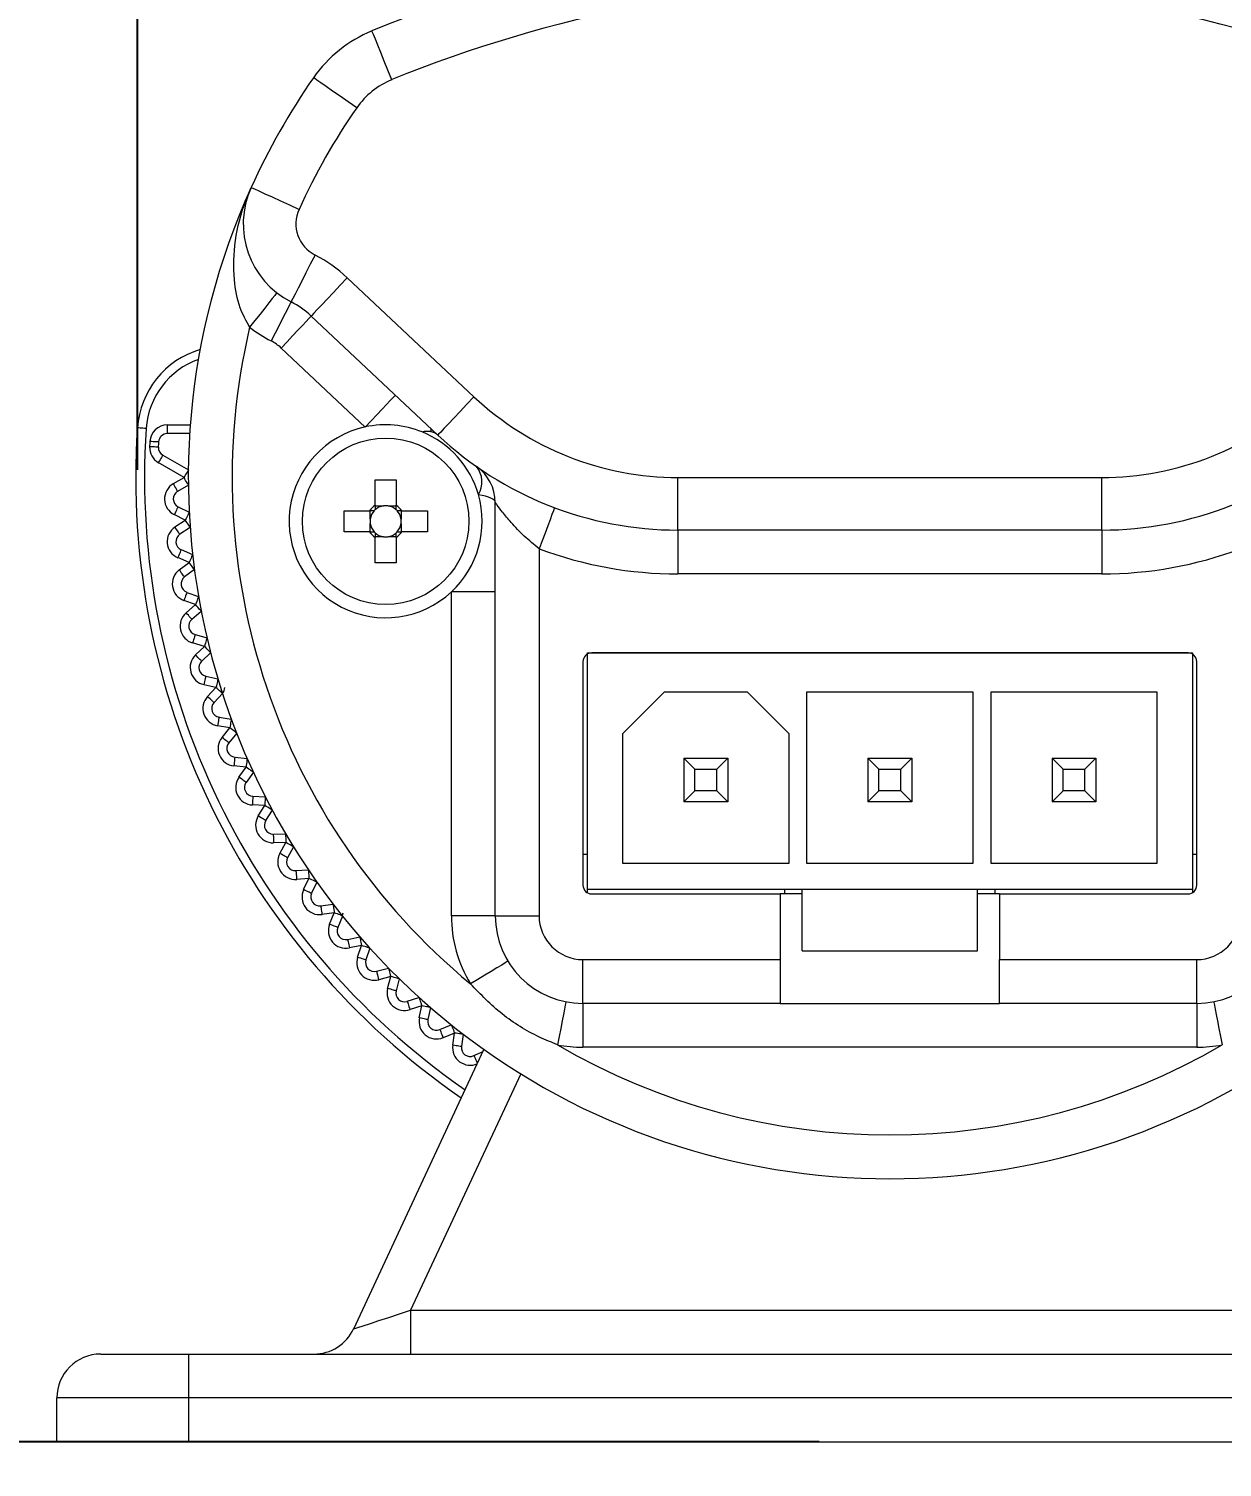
# Model space of a CAD drawing. Header units: inches. Extents: x 0 to 23.3, y 0.3 to 9.
# Drawn here: x 3.417 to 4.473, y 4.551 to 5.825 of the extents above; entities that cross this region are included whole.
import ezdxf

# ---------------------------------------------------------------- set-up
doc = ezdxf.new("R2010")
doc.units = ezdxf.units.IN
doc.header["$MEASUREMENT"] = 0
doc.layers.add('DIMENSIONS', color=6, linetype='Continuous', lineweight=15)
doc.styles.get("Standard").update_dxf_attribs({"font": 'Arial.ttf'})
doc.dimstyles.new('Big 1IN', dxfattribs={"dimtxt": 1, "dimasz": 0.5, "dimexe": 0.18, "dimexo": 0.0625, "dimgap": 0.09, "dimtad": 0, "dimtih": 1, "dimtoh": 1, "dimzin": 0, "dimdsep": 46, "dimlunit": 3, "dimtxsty": 'Standard', "dimcen": 0.5, "dimadec": 0, "dimazin": 0, "dimtfac": 1, "dimtofl": 0, "dimtmove": 0, "dimatfit": 3, "dimfxl": 1, "dimtolj": 1, "dimtzin": 0, "dimarcsym": 0})

# ---------------------------------------------------------------- blocks, each defined once
blk = doc.blocks.new('*D17')
at = {"layer": 'Defpoints', "color": 0, "transparency": 16777216}
for p in [(4.8466, 7.2672), (3.5131, 5.3718), (4.8466, 5.3718)]:
    blk.add_point(p, dxfattribs=at)
at = {"layer": 'DIMENSIONS', "color": 0, "lineweight": -2, "transparency": 16777216}
for p, q in [((3.5131, 5.4343), (3.5131, 7.4472)), ((4.8466, 5.4343), (4.8466, 7.4472)), ((4.0131, 7.2672), (4.3466, 7.2672))]:
    blk.add_line(p, q, dxfattribs=at)
at = {"layer": 'DIMENSIONS', "color": 0, "transparency": 16777216}
for points in [[(4.0131, 7.3506), (4.0131, 7.1839), (3.5131, 7.2672)], [(4.3466, 7.3506), (4.3466, 7.1839), (4.8466, 7.2672)]]:
    blk.add_solid(points, dxfattribs=at)
at = {"layer": 'DIMENSIONS', "color": 0, "transparency": 16777216, "insert": (4.3863, 8.0836), "char_height": 1, "attachment_point": 5}
blk.add_mtext('\\A1;1.33"', dxfattribs=at)
blk = doc.blocks.new('*D18')
at = {"layer": 'Defpoints', "color": 0, "transparency": 16777216}
for p in [(1.6746, 5.9013), (4.1789, 5.9013), (4.1789, 4.5739)]:
    blk.add_point(p, dxfattribs=at)
at = {"layer": 'DIMENSIONS', "color": 0, "lineweight": -2, "transparency": 16777216}
for p, q in [((1.6746, 6.4013), (1.6746, 6.9013)), ((4.1164, 5.9013), (1.4946, 5.9013)), ((4.1164, 4.5739), (1.4946, 4.5739)), ((1.6746, 4.0739), (1.6746, 3.5739))]:
    blk.add_line(p, q, dxfattribs=at)
at = {"layer": 'DIMENSIONS', "color": 0, "transparency": 16777216}
for points in [[(1.5913, 6.4013), (1.7579, 6.4013), (1.6746, 5.9013)], [(1.5913, 4.0739), (1.7579, 4.0739), (1.6746, 4.5739)]]:
    blk.add_solid(points, dxfattribs=at)
at = {"layer": 'DIMENSIONS', "color": 0, "transparency": 16777216, "insert": (1.6746, 5.2376), "char_height": 1, "attachment_point": 5}
blk.add_mtext('\\A1;1.33"', dxfattribs=at)

msp = doc.modelspace()

# ---------------------------------------------------------------- linework, layer by layer
at = {"color": 7, "linetype": 'Continuous', "lineweight": 15}
for p, q in [((3.6987, 5.6043), (3.8108, 5.499)), ((3.779, 5.465), (3.6668, 5.5703)), ((3.7147, 5.4721), (3.6402, 5.542)), ((3.5395, 5.4663), (3.5395, 5.474)), ((3.5594, 5.4663), (3.5395, 5.4663)), ((3.7727, 5.4709), (3.7727, 5.4677)), ((3.5543, 5.4275), (3.5315, 5.4406)), ((3.5354, 5.4473), (3.5581, 5.4342)), ((3.5448, 5.422), (3.5543, 5.4275)), ((3.7234, 5.4255), (3.7421, 5.4255)), ((3.7234, 5.4029), (3.7234, 5.4255)), ((3.7421, 5.4255), (3.7421, 5.4029)), ((3.9914, 5.4275), (4.3664, 5.4275)), ((3.9914, 5.3809), (3.9914, 5.4275)), ((4.3664, 5.3809), (4.3664, 5.4275)), ((3.5581, 5.4207), (3.5486, 5.4152)), ((3.549, 5.4016), (3.5589, 5.3967)), ((3.7234, 5.4023), (3.7307, 5.4023)), ((3.7348, 5.4023), (3.7421, 5.4023)), ((3.8297, 5.0395), (3.8297, 5.4054)), ((3.5554, 5.3897), (3.5456, 5.3946)), ((3.5462, 5.3837), (3.5554, 5.3897)), ((3.6959, 5.3793), (3.6959, 5.398)), ((3.6959, 5.398), (3.7185, 5.398)), ((3.7191, 5.3907), (3.7191, 5.398)), ((3.7191, 5.3793), (3.7191, 5.3866)), ((3.7464, 5.398), (3.7464, 5.3907)), ((3.7464, 5.3866), (3.7464, 5.3793)), ((3.747, 5.398), (3.7696, 5.398)), ((3.7696, 5.398), (3.7696, 5.3793)), ((3.5597, 5.3833), (3.5505, 5.3772)), ((3.7185, 5.3793), (3.6959, 5.3793)), ((3.7307, 5.375), (3.7234, 5.375)), ((3.7234, 5.3518), (3.7234, 5.3744)), ((3.7421, 5.375), (3.7348, 5.375)), ((3.7421, 5.3744), (3.7421, 5.3518)), ((3.7696, 5.3793), (3.747, 5.3793)), ((4.3664, 5.3809), (3.9914, 5.3809)), ((3.9914, 5.3809), (3.9914, 5.3421)), ((4.3664, 5.3809), (4.3664, 5.3421)), ((3.5518, 5.3636), (3.5619, 5.3593)), ((3.8685, 5.3644), (3.8685, 5.0395)), ((3.5588, 5.3522), (3.5487, 5.3565)), ((3.55, 5.3456), (3.5588, 5.3522)), ((3.7421, 5.3518), (3.7234, 5.3518)), ((3.5635, 5.346), (3.5547, 5.3394)), ((4.3664, 5.3421), (3.9914, 5.3421)), ((3.5568, 5.3258), (3.5671, 5.3222)), ((3.8297, 5.3262), (3.7909, 5.3262)), ((3.7909, 5.0395), (3.7909, 5.3262)), ((3.5645, 5.3149), (3.5542, 5.3185)), ((3.5561, 5.3077), (3.5645, 5.3149)), ((3.5695, 5.3089), (3.5612, 5.3018)), ((3.564, 5.2885), (3.5746, 5.2854)), ((3.5724, 5.278), (3.5619, 5.281)), ((3.5645, 5.2704), (3.5724, 5.278)), ((3.5778, 5.2724), (3.5699, 5.2648)), ((3.9112, 5.2723), (4.4467, 5.2723)), ((3.9112, 5.0627), (3.9112, 5.2723)), ((4.4428, 5.2723), (3.9151, 5.2723)), ((4.4467, 5.2723), (4.4467, 5.0627)), ((3.9073, 5.2645), (3.9073, 5.0666)), ((4.4505, 5.0666), (4.4505, 5.2645)), ((3.5735, 5.2516), (3.5843, 5.2492)), ((3.5825, 5.2416), (3.5718, 5.244)), ((3.5751, 5.2335), (3.5825, 5.2416)), ((3.5883, 5.2364), (3.5808, 5.2283)), ((3.9791, 5.2373), (3.9423, 5.2005)), ((4.0528, 5.2373), (3.9791, 5.2373)), ((4.0897, 5.2005), (4.0528, 5.2373)), ((4.2527, 5.2373), (4.1052, 5.2373)), ((4.1052, 5.2373), (4.1052, 5.086)), ((4.2527, 5.086), (4.2527, 5.2373)), ((4.4156, 5.2373), (4.2682, 5.2373)), ((4.2682, 5.2373), (4.2682, 5.086)), ((4.4156, 5.086), (4.4156, 5.2373)), ((3.5853, 5.2154), (3.5961, 5.2136)), ((3.5949, 5.2059), (3.584, 5.2077)), ((3.5879, 5.1974), (3.5949, 5.2059)), ((3.6009, 5.201), (3.5939, 5.1925)), ((3.9423, 5.2005), (3.9423, 5.086)), ((4.0897, 5.086), (4.0897, 5.2005)), ((3.6093, 5.1711), (3.5984, 5.1722)), ((3.5992, 5.1799), (3.6101, 5.1788)), ((3.6029, 5.1622), (3.6093, 5.1711)), ((4.0063, 5.1694), (3.9966, 5.1791)), ((3.9966, 5.1791), (4.0354, 5.1791)), ((3.9966, 5.1791), (3.9966, 5.1403)), ((4.0257, 5.1694), (4.0354, 5.1791)), ((4.0354, 5.1791), (4.0354, 5.1403)), ((4.1692, 5.1694), (4.1595, 5.1791)), ((4.1595, 5.1791), (4.1983, 5.1791)), ((4.1595, 5.1791), (4.1595, 5.1403)), ((4.1886, 5.1694), (4.1983, 5.1791)), ((4.1983, 5.1791), (4.1983, 5.1403)), ((4.3322, 5.1694), (4.3225, 5.1791)), ((4.3225, 5.1791), (4.3613, 5.1791)), ((4.3225, 5.1791), (4.3225, 5.1403)), ((4.3516, 5.1694), (4.3613, 5.1791)), ((4.3613, 5.1791), (4.3613, 5.1403)), ((3.6156, 5.1665), (3.6092, 5.1576)), ((4.0063, 5.1694), (4.0257, 5.1694)), ((4.0063, 5.15), (4.0063, 5.1694)), ((4.0257, 5.15), (4.0257, 5.1694)), ((4.1692, 5.1694), (4.1886, 5.1694)), ((4.1692, 5.15), (4.1692, 5.1694)), ((4.1886, 5.15), (4.1886, 5.1694)), ((4.3322, 5.1694), (4.3516, 5.1694)), ((4.3322, 5.15), (4.3322, 5.1694)), ((4.3516, 5.15), (4.3516, 5.1694)), ((3.6152, 5.1454), (3.6261, 5.1449)), ((3.9966, 5.1403), (4.0063, 5.15)), ((4.0257, 5.15), (4.0063, 5.15)), ((4.0354, 5.1403), (4.0257, 5.15)), ((4.1595, 5.1403), (4.1692, 5.15)), ((4.1886, 5.15), (4.1692, 5.15)), ((4.1983, 5.1403), (4.1886, 5.15)), ((4.3225, 5.1403), (4.3322, 5.15)), ((4.3516, 5.15), (4.3322, 5.15)), ((4.3613, 5.1403), (4.3516, 5.15)), ((3.6258, 5.1372), (3.6148, 5.1376)), ((3.6199, 5.1279), (3.6258, 5.1372)), ((3.6324, 5.133), (3.6265, 5.1237)), ((4.0354, 5.1403), (3.9966, 5.1403)), ((4.1983, 5.1403), (4.1595, 5.1403)), ((4.3613, 5.1403), (4.3225, 5.1403)), ((3.6332, 5.1118), (3.6442, 5.112)), ((3.6444, 5.1043), (3.6334, 5.1041)), ((3.6391, 5.0947), (3.6444, 5.1043)), ((3.6511, 5.1005), (3.6459, 5.0909)), ((3.9112, 5.0938), (3.9073, 5.0938)), ((4.4505, 5.0938), (4.4467, 5.0938)), ((3.9423, 5.086), (4.0897, 5.086)), ((4.1052, 5.086), (4.2527, 5.086)), ((4.2682, 5.086), (4.4156, 5.086)), ((3.6533, 5.0795), (3.6642, 5.0803)), ((3.6648, 5.0726), (3.6539, 5.0717)), ((3.6601, 5.0627), (3.6648, 5.0726)), ((3.6718, 5.0693), (3.6671, 5.0594)), ((4.1013, 5.0627), (3.9112, 5.0627)), ((3.9112, 5.0599), (3.9112, 5.0627)), ((3.9151, 5.0589), (4.0819, 5.0589)), ((4.0819, 5.0589), (4.0819, 5.0007)), ((4.1013, 5.0589), (4.0819, 5.0589)), ((4.0858, 5.0627), (4.0858, 5.0589)), ((4.2565, 5.0627), (4.1013, 5.0627)), ((4.1013, 5.0084), (4.1013, 5.0627)), ((4.4467, 5.0627), (4.2565, 5.0627)), ((4.2565, 5.0084), (4.2565, 5.0627)), ((4.2759, 5.0589), (4.2565, 5.0589)), ((4.2721, 5.0589), (4.2721, 5.0627)), ((4.2759, 5.0589), (4.2759, 5.0007)), ((4.2759, 5.0589), (4.4428, 5.0589)), ((4.4467, 5.0627), (4.4467, 5.0599)), ((3.6752, 5.0483), (3.6861, 5.0499)), ((3.6872, 5.0422), (3.6763, 5.0407)), ((3.6831, 5.032), (3.6872, 5.0422)), ((3.6944, 5.0393), (3.6903, 5.0291)), ((3.8297, 5.0395), (3.7909, 5.0395)), ((3.8297, 5.0395), (3.8685, 5.0395)), ((3.6991, 5.0186), (3.7098, 5.0208)), ((3.7114, 5.0132), (3.7006, 5.011)), ((3.7079, 5.0028), (3.7114, 5.0132)), ((3.7187, 5.0108), (3.7152, 5.0004)), ((4.1013, 5.0084), (4.2565, 5.0084)), ((3.7246, 4.9904), (3.7352, 4.9932)), ((3.9073, 4.9619), (3.9073, 5.0007)), ((3.9073, 5.0007), (4.0819, 5.0007)), ((4.0819, 5.0007), (4.0819, 4.9619)), ((4.2759, 5.0007), (4.4505, 5.0007)), ((4.2759, 4.9619), (4.2759, 5.0007)), ((4.4505, 4.9619), (4.4505, 5.0007)), ((3.7372, 4.9857), (3.7266, 4.9829)), ((3.7344, 4.9751), (3.7372, 4.9857)), ((3.7447, 4.9837), (3.7419, 4.9731)), ((3.7518, 4.9638), (3.7622, 4.9672)), ((3.7647, 4.9599), (3.7543, 4.9564)), ((3.7625, 4.9491), (3.7647, 4.9599)), ((3.7723, 4.9583), (3.7701, 4.9476)), ((4.0819, 4.9619), (3.9073, 4.9619)), ((3.9073, 4.9619), (3.9073, 4.9231)), ((4.0819, 4.9619), (4.2759, 4.9619)), ((4.4505, 4.9619), (4.2759, 4.9619)), ((4.4505, 4.9619), (4.4505, 4.9231)), ((3.7806, 4.9388), (3.7908, 4.9429)), ((3.7937, 4.9357), (3.7835, 4.9316)), ((3.7921, 4.9249), (3.7937, 4.9357)), ((3.8014, 4.9346), (3.7998, 4.9238)), ((3.7044, 4.6739), (3.8197, 4.9212)), ((3.8108, 4.9157), (3.8189, 4.9195)), ((4.4505, 4.9231), (3.9073, 4.9231)), ((3.7548, 4.6903), (4.603, 4.6903)), ((3.7548, 4.6903), (3.7548, 4.6515)), ((3.4805, 4.6515), (3.5581, 4.6515)), ((3.5581, 4.6515), (4.7997, 4.6515)), ((3.5581, 4.6515), (3.5581, 4.6127)), ((3.4417, 4.5739), (3.4417, 4.6127)), ((3.5581, 4.6127), (3.4417, 4.6127)), ((4.7997, 4.6127), (3.5581, 4.6127)), ((3.5581, 4.6127), (3.5581, 4.5739)), ((3.5581, 4.5739), (3.4417, 4.5739)), ((3.5581, 4.5739), (4.7997, 4.5739))]:
    msp.add_line(p, q, dxfattribs=at)
at = {"color": 8, "linetype": 'Continuous', "lineweight": 15}
for p, q in [((3.5395, 5.474), (3.5599, 5.474)), ((3.8524, 4.8995), (3.7548, 4.6903))]:
    msp.add_line(p, q, dxfattribs=at)
at = {"color": 7, "linetype": 'Continuous', "lineweight": 15, "flags": 128}
for points in [[(3.7382, 5.7796), (3.7347, 5.788), (3.7314, 5.7961), (3.7284, 5.8036), (3.7257, 5.8101), (3.7236, 5.8155), (3.7219, 5.8195), (3.7209, 5.8219), (3.7206, 5.8227)], [(3.7071, 5.7547), (3.6996, 5.7599), (3.6925, 5.7649), (3.6858, 5.7695), (3.68, 5.7735), (3.6753, 5.7768), (3.6718, 5.7793), (3.6696, 5.7808), (3.6688, 5.7813)], [(3.656, 5.6648), (3.6478, 5.6685), (3.6398, 5.6721), (3.6325, 5.6755), (3.6261, 5.6784), (3.6208, 5.6808), (3.6169, 5.6826), (3.6145, 5.6837), (3.6136, 5.684)], [(3.6702, 5.6243), (3.666, 5.6162), (3.6621, 5.6085), (3.6584, 5.6013), (3.6552, 5.595), (3.6526, 5.5898), (3.6506, 5.586), (3.6494, 5.5837), (3.649, 5.5829)], [(3.6987, 5.6043), (3.6924, 5.5977), (3.6865, 5.5913), (3.681, 5.5854), (3.6761, 5.5803), (3.6722, 5.5761), (3.6692, 5.5729), (3.6674, 5.571), (3.6668, 5.5703)], [(3.6363, 5.591), (3.6359, 5.5904), (3.6345, 5.5886), (3.6323, 5.5858), (3.6293, 5.582), (3.6257, 5.5774), (3.6215, 5.5721), (3.617, 5.5664), (3.6123, 5.5605)], [(3.649, 5.5829), (3.6486, 5.5822), (3.6476, 5.5802), (3.646, 5.577), (3.6438, 5.5727), (3.6411, 5.5675), (3.6381, 5.5615), (3.6348, 5.5551), (3.6313, 5.5483)], [(3.6668, 5.5703), (3.6663, 5.5698), (3.6648, 5.5682), (3.6623, 5.5656), (3.659, 5.562), (3.655, 5.5578), (3.6504, 5.5529), (3.6454, 5.5476), (3.6402, 5.542)], [(3.7413, 5.5004), (3.7408, 5.4998), (3.7393, 5.4982), (3.7368, 5.4956), (3.7335, 5.4921), (3.7295, 5.4878), (3.7249, 5.4829), (3.7199, 5.4776), (3.7147, 5.4721)], [(3.8108, 5.499), (3.8046, 5.4923), (3.7986, 5.486), (3.7931, 5.4801), (3.7883, 5.475), (3.7843, 5.4707), (3.7814, 5.4676), (3.7796, 5.4657), (3.779, 5.465)], [(3.5208, 5.4708), (3.5193, 5.4709), (3.5178, 5.471), (3.5165, 5.4711), (3.5153, 5.4712), (3.5143, 5.4713), (3.5136, 5.4713), (3.5132, 5.4713), (3.513, 5.4714)], [(3.5315, 5.4543), (3.5314, 5.4543), (3.531, 5.4544), (3.5302, 5.4544), (3.5293, 5.4544), (3.5281, 5.4545), (3.5268, 5.4545), (3.5253, 5.4546), (3.5238, 5.4547)], [(3.5317, 5.4589), (3.5316, 5.4589), (3.5312, 5.4589), (3.5304, 5.4589), (3.5295, 5.459), (3.5283, 5.459), (3.527, 5.4591), (3.5255, 5.4592), (3.524, 5.4592)], [(3.5354, 5.4473), (3.5353, 5.4472), (3.5351, 5.4468), (3.5348, 5.4462), (3.5343, 5.4453), (3.5337, 5.4443), (3.533, 5.4431), (3.5323, 5.4419), (3.5315, 5.4406)], [(3.5581, 5.4342), (3.5581, 5.434), (3.5578, 5.4337), (3.5575, 5.433), (3.557, 5.4322), (3.5564, 5.4312), (3.5557, 5.43), (3.555, 5.4288), (3.5543, 5.4275)], [(3.5581, 5.4207), (3.5581, 5.4209), (3.5578, 5.4212), (3.5575, 5.4219), (3.557, 5.4227), (3.5564, 5.4237), (3.5557, 5.4249), (3.555, 5.4261), (3.5543, 5.4275)], [(3.5486, 5.4152), (3.5486, 5.4154), (3.5483, 5.4158), (3.548, 5.4164), (3.5475, 5.4172), (3.5469, 5.4182), (3.5462, 5.4194), (3.5455, 5.4207), (3.5448, 5.422)], [(3.8297, 5.4054), (3.8295, 5.4064), (3.8287, 5.4073), (3.8275, 5.4083), (3.8258, 5.4092), (3.8236, 5.4101), (3.8211, 5.4109), (3.8181, 5.4116), (3.8148, 5.4122)], [(3.549, 5.4016), (3.549, 5.4015), (3.5488, 5.4011), (3.5485, 5.4004), (3.548, 5.3996), (3.5475, 5.3985), (3.5469, 5.3973), (3.5463, 5.396), (3.5456, 5.3946)], [(3.8822, 5.4008), (3.8819, 5.4001), (3.8812, 5.398), (3.8799, 5.3946), (3.8782, 5.3901), (3.8761, 5.3846), (3.8738, 5.3783), (3.8712, 5.3715), (3.8685, 5.3644)], [(3.5589, 5.3967), (3.5588, 5.3965), (3.5586, 5.3962), (3.5583, 5.3955), (3.5579, 5.3946), (3.5573, 5.3936), (3.5567, 5.3924), (3.5561, 5.3911), (3.5554, 5.3897)], [(3.5597, 5.3833), (3.5596, 5.3834), (3.5594, 5.3838), (3.559, 5.3844), (3.5584, 5.3852), (3.5578, 5.3861), (3.557, 5.3873), (3.5562, 5.3885), (3.5554, 5.3897)], [(3.5505, 5.3772), (3.5504, 5.3773), (3.5502, 5.3777), (3.5498, 5.3783), (3.5493, 5.3791), (3.5486, 5.3801), (3.5479, 5.3812), (3.5471, 5.3824), (3.5462, 5.3837)], [(3.5518, 5.3636), (3.5517, 5.3635), (3.5515, 5.3631), (3.5512, 5.3624), (3.5509, 5.3615), (3.5504, 5.3604), (3.5499, 5.3592), (3.5493, 5.3579), (3.5487, 5.3565)], [(3.5619, 5.3593), (3.5618, 5.3592), (3.5616, 5.3588), (3.5613, 5.3581), (3.561, 5.3572), (3.5605, 5.3561), (3.56, 5.3549), (3.5594, 5.3536), (3.5588, 5.3522)], [(3.5635, 5.346), (3.5634, 5.3461), (3.5631, 5.3464), (3.5627, 5.347), (3.5621, 5.3478), (3.5614, 5.3487), (3.5606, 5.3498), (3.5597, 5.3509), (3.5588, 5.3522)], [(3.5547, 5.3394), (3.5546, 5.3395), (3.5543, 5.3398), (3.5539, 5.3404), (3.5533, 5.3412), (3.5526, 5.3421), (3.5518, 5.3432), (3.551, 5.3444), (3.55, 5.3456)], [(3.5568, 5.3258), (3.5567, 5.3257), (3.5566, 5.3253), (3.5563, 5.3246), (3.556, 5.3237), (3.5556, 5.3226), (3.5552, 5.3213), (3.5547, 5.32), (3.5542, 5.3185)], [(3.5671, 5.3222), (3.567, 5.322), (3.5669, 5.3216), (3.5667, 5.3209), (3.5663, 5.32), (3.5659, 5.3189), (3.5655, 5.3177), (3.565, 5.3163), (3.5645, 5.3149)], [(3.5695, 5.3089), (3.5694, 5.3091), (3.5691, 5.3094), (3.5687, 5.3099), (3.568, 5.3107), (3.5673, 5.3116), (3.5664, 5.3126), (3.5655, 5.3137), (3.5645, 5.3149)], [(3.5612, 5.3018), (3.5611, 5.3019), (3.5608, 5.3023), (3.5603, 5.3028), (3.5597, 5.3036), (3.5589, 5.3045), (3.5581, 5.3055), (3.5571, 5.3066), (3.5561, 5.3077)], [(3.564, 5.2885), (3.564, 5.2883), (3.5639, 5.2879), (3.5637, 5.2872), (3.5634, 5.2863), (3.5631, 5.2852), (3.5627, 5.2839), (3.5623, 5.2825), (3.5619, 5.281)], [(3.5746, 5.2854), (3.5745, 5.2853), (3.5744, 5.2848), (3.5742, 5.2842), (3.5739, 5.2832), (3.5736, 5.2821), (3.5732, 5.2808), (3.5728, 5.2794), (3.5724, 5.278)], [(3.5778, 5.2724), (3.5777, 5.2725), (3.5774, 5.2728), (3.5769, 5.2733), (3.5762, 5.274), (3.5754, 5.2749), (3.5745, 5.2758), (3.5735, 5.2769), (3.5724, 5.278)], [(3.5699, 5.2648), (3.5698, 5.2649), (3.5695, 5.2652), (3.569, 5.2657), (3.5683, 5.2664), (3.5675, 5.2672), (3.5666, 5.2682), (3.5655, 5.2693), (3.5645, 5.2704)], [(3.5735, 5.2516), (3.5735, 5.2514), (3.5734, 5.251), (3.5733, 5.2503), (3.573, 5.2494), (3.5728, 5.2482), (3.5725, 5.2469), (3.5722, 5.2455), (3.5718, 5.244)], [(3.5843, 5.2492), (3.5842, 5.249), (3.5841, 5.2486), (3.584, 5.2479), (3.5838, 5.247), (3.5835, 5.2458), (3.5832, 5.2445), (3.5829, 5.2431), (3.5825, 5.2416)], [(3.5808, 5.2283), (3.5807, 5.2284), (3.5804, 5.2287), (3.5798, 5.2292), (3.5791, 5.2298), (3.5783, 5.2306), (3.5773, 5.2315), (3.5762, 5.2325), (3.5751, 5.2335)], [(3.5883, 5.2364), (3.5881, 5.2365), (3.5878, 5.2368), (3.5873, 5.2372), (3.5866, 5.2379), (3.5857, 5.2387), (3.5847, 5.2396), (3.5837, 5.2406), (3.5825, 5.2416)], [(3.5853, 5.2154), (3.5852, 5.2152), (3.5852, 5.2148), (3.5851, 5.2141), (3.5849, 5.2131), (3.5847, 5.212), (3.5845, 5.2106), (3.5843, 5.2092), (3.584, 5.2077)], [(3.5961, 5.2136), (3.5961, 5.2135), (3.596, 5.213), (3.5959, 5.2123), (3.5957, 5.2114), (3.5955, 5.2102), (3.5953, 5.2089), (3.5951, 5.2074), (3.5949, 5.2059)], [(3.5939, 5.1925), (3.5938, 5.1926), (3.5935, 5.1929), (3.5929, 5.1934), (3.5922, 5.194), (3.5913, 5.1947), (3.5902, 5.1956), (3.5891, 5.1965), (3.5879, 5.1974)], [(3.6009, 5.201), (3.6008, 5.2011), (3.6004, 5.2014), (3.5999, 5.2019), (3.5991, 5.2025), (3.5982, 5.2032), (3.5972, 5.2041), (3.596, 5.205), (3.5949, 5.2059)], [(3.5992, 5.1799), (3.5991, 5.1798), (3.5991, 5.1793), (3.599, 5.1786), (3.5989, 5.1776), (3.5988, 5.1765), (3.5987, 5.1751), (3.5985, 5.1737), (3.5984, 5.1722)], [(3.6101, 5.1788), (3.6101, 5.1787), (3.61, 5.1782), (3.6099, 5.1775), (3.6098, 5.1765), (3.6097, 5.1754), (3.6096, 5.174), (3.6094, 5.1726), (3.6093, 5.1711)], [(3.6156, 5.1665), (3.6155, 5.1666), (3.6151, 5.1669), (3.6145, 5.1673), (3.6137, 5.1679), (3.6128, 5.1686), (3.6117, 5.1693), (3.6105, 5.1702), (3.6093, 5.1711)], [(3.6092, 5.1576), (3.6091, 5.1577), (3.6087, 5.158), (3.6081, 5.1584), (3.6073, 5.159), (3.6064, 5.1597), (3.6053, 5.1604), (3.6041, 5.1613), (3.6029, 5.1622)], [(3.6152, 5.1454), (3.6152, 5.1452), (3.6151, 5.1448), (3.6151, 5.144), (3.6151, 5.1431), (3.615, 5.1419), (3.615, 5.1406), (3.6149, 5.1391), (3.6148, 5.1376)], [(3.6261, 5.1449), (3.6261, 5.1448), (3.6261, 5.1443), (3.6261, 5.1436), (3.626, 5.1426), (3.626, 5.1415), (3.6259, 5.1401), (3.6259, 5.1387), (3.6258, 5.1372)], [(3.6324, 5.133), (3.6322, 5.1331), (3.6319, 5.1333), (3.6313, 5.1337), (3.6305, 5.1342), (3.6295, 5.1349), (3.6283, 5.1356), (3.6271, 5.1363), (3.6258, 5.1372)], [(3.6265, 5.1237), (3.6264, 5.1238), (3.626, 5.124), (3.6254, 5.1244), (3.6246, 5.1249), (3.6236, 5.1256), (3.6225, 5.1263), (3.6212, 5.1271), (3.6199, 5.1279)], [(3.6332, 5.1118), (3.6332, 5.1117), (3.6332, 5.1112), (3.6332, 5.1105), (3.6333, 5.1096), (3.6333, 5.1084), (3.6333, 5.107), (3.6333, 5.1056), (3.6334, 5.1041)], [(3.6442, 5.112), (3.6442, 5.1119), (3.6442, 5.1115), (3.6442, 5.1107), (3.6442, 5.1098), (3.6443, 5.1086), (3.6443, 5.1073), (3.6443, 5.1058), (3.6444, 5.1043)], [(3.6459, 5.0909), (3.6457, 5.091), (3.6453, 5.0912), (3.6447, 5.0916), (3.6439, 5.092), (3.6428, 5.0926), (3.6417, 5.0932), (3.6404, 5.0939), (3.6391, 5.0947)], [(3.6511, 5.1005), (3.651, 5.1006), (3.6506, 5.1008), (3.65, 5.1012), (3.6492, 5.1016), (3.6481, 5.1022), (3.647, 5.1029), (3.6457, 5.1036), (3.6444, 5.1043)], [(3.6533, 5.0795), (3.6533, 5.0793), (3.6533, 5.0789), (3.6534, 5.0781), (3.6535, 5.0772), (3.6536, 5.076), (3.6537, 5.0747), (3.6538, 5.0732), (3.6539, 5.0717)], [(3.6642, 5.0803), (3.6642, 5.0802), (3.6643, 5.0797), (3.6643, 5.079), (3.6644, 5.0781), (3.6645, 5.0769), (3.6646, 5.0756), (3.6647, 5.0741), (3.6648, 5.0726)], [(3.6718, 5.0693), (3.6717, 5.0693), (3.6713, 5.0695), (3.6707, 5.0698), (3.6698, 5.0702), (3.6687, 5.0708), (3.6675, 5.0713), (3.6662, 5.072), (3.6648, 5.0726)], [(3.6671, 5.0594), (3.667, 5.0594), (3.6666, 5.0596), (3.666, 5.0599), (3.6651, 5.0603), (3.664, 5.0608), (3.6628, 5.0614), (3.6615, 5.062), (3.6601, 5.0627)], [(3.6752, 5.0483), (3.6753, 5.0482), (3.6753, 5.0478), (3.6754, 5.0471), (3.6756, 5.0461), (3.6757, 5.0449), (3.6759, 5.0436), (3.6761, 5.0422), (3.6763, 5.0407)], [(3.6861, 5.0499), (3.6861, 5.0497), (3.6862, 5.0493), (3.6863, 5.0486), (3.6864, 5.0476), (3.6866, 5.0465), (3.6868, 5.0451), (3.687, 5.0437), (3.6872, 5.0422)], [(3.6903, 5.0291), (3.6902, 5.0292), (3.6898, 5.0293), (3.6891, 5.0296), (3.6882, 5.03), (3.6871, 5.0304), (3.6859, 5.0309), (3.6845, 5.0315), (3.6831, 5.032)], [(3.6944, 5.0393), (3.6943, 5.0394), (3.6939, 5.0395), (3.6932, 5.0398), (3.6923, 5.0402), (3.6912, 5.0406), (3.69, 5.0411), (3.6886, 5.0416), (3.6872, 5.0422)], [(3.6944, 5.0393), (3.6949, 5.0413), (3.695, 5.0422)], [(3.6991, 5.0186), (3.6991, 5.0185), (3.6992, 5.018), (3.6993, 5.0173), (3.6995, 5.0164), (3.6997, 5.0152), (3.7, 5.0139), (3.7003, 5.0125), (3.7006, 5.011)], [(3.7098, 5.0208), (3.7098, 5.0207), (3.7099, 5.0202), (3.7101, 5.0195), (3.7103, 5.0186), (3.7105, 5.0174), (3.7108, 5.0161), (3.7111, 5.0147), (3.7114, 5.0132)], [(3.7187, 5.0108), (3.7186, 5.0108), (3.7182, 5.011), (3.7175, 5.0112), (3.7166, 5.0115), (3.7154, 5.0119), (3.7142, 5.0123), (3.7128, 5.0127), (3.7114, 5.0132)], [(3.7152, 5.0004), (3.7151, 5.0004), (3.7147, 5.0005), (3.714, 5.0008), (3.7131, 5.0011), (3.712, 5.0014), (3.7107, 5.0019), (3.7093, 5.0023), (3.7079, 5.0028)], [(3.7352, 4.9932), (3.7353, 4.9931), (3.7354, 4.9927), (3.7356, 4.992), (3.7358, 4.991), (3.7361, 4.9899), (3.7365, 4.9886), (3.7368, 4.9872), (3.7372, 4.9857)], [(3.841, 4.9993), (3.8403, 4.9989), (3.8384, 4.9977), (3.8354, 4.9959), (3.8312, 4.9934), (3.8262, 4.9903), (3.8205, 4.9869), (3.8142, 4.9831), (3.8078, 4.9792)], [(3.7246, 4.9904), (3.7247, 4.9903), (3.7248, 4.9898), (3.725, 4.9891), (3.7252, 4.9882), (3.7255, 4.9871), (3.7259, 4.9858), (3.7262, 4.9844), (3.7266, 4.9829)], [(3.7447, 4.9837), (3.7446, 4.9838), (3.7441, 4.9839), (3.7435, 4.9841), (3.7425, 4.9843), (3.7414, 4.9846), (3.7401, 4.985), (3.7387, 4.9854), (3.7372, 4.9857)], [(3.7419, 4.9731), (3.7417, 4.9732), (3.7413, 4.9733), (3.7406, 4.9735), (3.7397, 4.9737), (3.7385, 4.974), (3.7373, 4.9744), (3.7358, 4.9748), (3.7344, 4.9751)], [(3.7622, 4.9672), (3.7623, 4.9671), (3.7624, 4.9667), (3.7627, 4.966), (3.763, 4.9651), (3.7633, 4.964), (3.7638, 4.9627), (3.7642, 4.9613), (3.7647, 4.9599)], [(3.7518, 4.9638), (3.7519, 4.9636), (3.752, 4.9632), (3.7522, 4.9625), (3.7526, 4.9616), (3.7529, 4.9605), (3.7533, 4.9592), (3.7538, 4.9578), (3.7543, 4.9564)], [(3.7723, 4.9583), (3.7722, 4.9584), (3.7717, 4.9584), (3.771, 4.9586), (3.7701, 4.9588), (3.7689, 4.959), (3.7676, 4.9593), (3.7662, 4.9596), (3.7647, 4.9599)], [(3.8923, 4.9633), (3.8922, 4.9626), (3.8917, 4.9604), (3.891, 4.9569), (3.8901, 4.9522), (3.889, 4.9464), (3.8877, 4.9398), (3.8863, 4.9327), (3.8848, 4.9253)], [(4.4656, 4.9633), (4.4657, 4.9626), (4.4661, 4.9604), (4.4668, 4.9569), (4.4678, 4.9522), (4.4689, 4.9464), (4.4702, 4.9398), (4.4716, 4.9327), (4.4731, 4.9253)], [(3.7701, 4.9476), (3.77, 4.9476), (3.7695, 4.9477), (3.7688, 4.9478), (3.7679, 4.948), (3.7667, 4.9483), (3.7654, 4.9485), (3.764, 4.9488), (3.7625, 4.9491)], [(3.7908, 4.9429), (3.7908, 4.9428), (3.791, 4.9424), (3.7913, 4.9417), (3.7916, 4.9408), (3.7921, 4.9397), (3.7926, 4.9385), (3.7931, 4.9371), (3.7937, 4.9357)], [(3.7806, 4.9388), (3.7807, 4.9387), (3.7808, 4.9383), (3.7811, 4.9376), (3.7815, 4.9367), (3.7819, 4.9356), (3.7824, 4.9344), (3.7829, 4.933), (3.7835, 4.9316)], [(3.8014, 4.9346), (3.8012, 4.9347), (3.8008, 4.9347), (3.8001, 4.9348), (3.7991, 4.935), (3.798, 4.9351), (3.7966, 4.9353), (3.7952, 4.9355), (3.7937, 4.9357)], [(3.7998, 4.9238), (3.7997, 4.9238), (3.7992, 4.9238), (3.7985, 4.9239), (3.7976, 4.9241), (3.7964, 4.9243), (3.7951, 4.9244), (3.7936, 4.9246), (3.7921, 4.9249)], [(3.7044, 4.6739), (3.7054, 4.6742), (3.7082, 4.6751), (3.7129, 4.6766), (3.7192, 4.6787), (3.7268, 4.6812), (3.7355, 4.684), (3.745, 4.6871), (3.7548, 4.6903)]]:
    msp.add_lwpolyline(points, dxfattribs=at)
at = {"color": 8, "linetype": 'Continuous', "lineweight": 15, "flags": 128}
msp.add_lwpolyline([(3.8108, 4.9157), (3.8109, 4.9155), (3.8111, 4.9151), (3.8114, 4.9145), (3.8118, 4.9136), (3.8123, 4.9125), (3.8129, 4.9113), (3.8135, 4.91), (3.814, 4.909)], dxfattribs=at)
at = {"color": 7, "linetype": 'Continuous', "lineweight": 15}
msp.add_circle((3.7327, 5.3887), 0.0737, dxfattribs=at)
for centre, radius, start, end in [((4.1789, 4.6967), 1.2158, 67.8524, 112.1476), ((4.1789, 4.6967), 1.1692, 67.8524, 112.1476), ((3.7645, 5.7149), 0.1164, 112.1476, 145.2531), ((4.1789, 5.4275), 0.6208, 145.2531, 155.5877), ((3.7645, 5.7149), 0.0698, 112.1476, 145.2531), ((4.1789, 5.4275), 0.5742, 145.2531, 155.5877), ((4.1789, 5.4275), 0.6208, 155.5877, 24.4123), ((3.6843, 5.652), 0.0776, 155.5877, 242.9279), ((3.6843, 5.652), 0.031, 155.5877, 242.9279), ((3.6137, 5.5138), 0.1242, 46.8026, 62.9279), ((3.6137, 5.5138), 0.0776, 46.8026, 62.9279), ((4.1789, 5.4275), 0.582, 166.7886, 230.3747), ((3.6843, 5.652), 0.1164, 231.8136, 242.9279), ((3.5905, 5.4663), 0.0776, 106.3935, 176.2278), ((3.6137, 5.5138), 0.0388, 46.8026, 62.9279), ((3.9914, 5.6913), 0.2638, 226.8026, 270), ((4.3664, 5.6913), 0.2638, 270, 313.1974), ((4.1789, 5.4275), 0.6674, 176.2278, 235.3728), ((3.5395, 5.4585), 0.0155, 90, 177.2209), ((3.5395, 5.4585), 0.00776, 90, 177.2209), ((3.7327, 5.3887), 0.0854, 102.179, 312.9859), ((3.7327, 5.3887), 0.0854, 67.762, 102.179), ((3.7695, 5.453), 0.0153, 51.6744, 106.7344), ((3.7327, 5.3887), 0.0854, 16.0366, 67.762), ((3.9914, 5.6913), 0.3104, 226.8026, 270), ((4.3664, 5.6913), 0.3104, 270, 313.1974), ((4.1789, 5.4275), 0.6557, 177.2209, 177.622), ((3.5393, 5.454), 0.0155, 177.622, 240), ((4.1789, 5.4275), 0.648, 177.2209, 177.622), ((3.5393, 5.454), 0.00776, 177.622, 240), ((3.7909, 5.4054), 0.0388, 0, 54.9609), ((3.796, 5.4236), 0.0219, 328.8274, 38.3461), ((3.5525, 5.4085), 0.0155, 120, 243.4615), ((3.5525, 5.4085), 0.00776, 120, 243.4615), ((3.7327, 5.3887), 0.0854, 312.9859, 16.0366), ((3.7327, 5.3887), 0.017, 123.1056, 146.8944), ((3.7327, 5.3887), 0.0138, 98.3826, 132.4623), ((3.7327, 5.3887), 0.0138, 81.6174, 98.3826), ((3.7327, 5.3887), 0.0138, 47.5377, 81.6174), ((3.7327, 5.3887), 0.017, 33.1056, 56.8944), ((3.7327, 5.3887), 0.0138, 171.6174, 188.3826), ((3.7327, 5.3887), 0.0138, 137.5377, 171.6174), ((3.7327, 5.3887), 0.0138, 188.3826, 222.4623), ((3.7327, 5.3887), 0.0138, 132.4623, 137.5377), ((3.7327, 5.3887), 0.0138, 42.4623, 47.5377), ((3.7327, 5.3887), 0.0138, 8.3826, 42.4623), ((3.7327, 5.3887), 0.0138, 317.5377, 351.6174), ((3.7327, 5.3887), 0.0138, 351.6174, 8.3826), ((3.5548, 5.3707), 0.0155, 123.4615, 246.9231), ((3.5548, 5.3707), 0.00776, 123.4615, 246.9231), ((3.7327, 5.3887), 0.017, 213.1056, 236.8944), ((3.7327, 5.3887), 0.0138, 222.4623, 227.5377), ((3.7327, 5.3887), 0.0138, 227.5377, 261.6174), ((3.7327, 5.3887), 0.0138, 261.6174, 278.3826), ((3.7327, 5.3887), 0.0138, 278.3826, 312.4623), ((3.7327, 5.3887), 0.0138, 312.4623, 317.5377), ((3.7327, 5.3887), 0.017, 303.1056, 326.8944), ((3.9914, 5.6913), 0.3492, 249.3956, 270), ((4.3664, 5.6913), 0.3492, 270, 290.6044), ((3.5594, 5.3332), 0.0155, 126.9231, 250.3846), ((3.5594, 5.3332), 0.00776, 126.9231, 250.3846), ((3.5662, 5.2959), 0.0155, 130.3846, 253.8462), ((3.5662, 5.2959), 0.00776, 130.3846, 253.8462), ((3.9151, 5.2645), 0.00776, 90, 180), ((4.4428, 5.2645), 0.00776, 0, 90), ((3.5752, 5.2592), 0.0155, 133.8462, 257.3077), ((3.5752, 5.2592), 0.00776, 133.8462, 257.3077), ((3.5865, 5.223), 0.0155, 137.3077, 260.7692), ((3.5825, 5.2416), 0.00776, 317.3077, 0), ((3.5865, 5.223), 0.00776, 137.3077, 260.7692), ((3.5999, 5.1876), 0.0155, 140.7692, 264.2308), ((3.5999, 5.1876), 0.00776, 140.7692, 264.2308), ((3.6155, 5.1531), 0.0155, 144.2308, 267.6923), ((3.6155, 5.1531), 0.00776, 144.2308, 267.6923), ((3.6331, 5.1196), 0.0155, 147.6923, 271.1538), ((3.6331, 5.1196), 0.00776, 147.6923, 271.1538), ((3.6527, 5.0872), 0.0155, 151.1538, 274.6154), ((3.6527, 5.0872), 0.00776, 151.1538, 274.6154), ((3.6742, 5.056), 0.0155, 154.6154, 278.0769), ((3.6742, 5.056), 0.00776, 154.6154, 278.0769), ((3.9151, 5.0666), 0.00776, 180, 270), ((4.4428, 5.0666), 0.00776, 270, 0), ((3.6975, 5.0262), 0.0155, 158.0769, 281.5385), ((3.9073, 5.0395), 0.1164, 180, 211.1866), ((3.9073, 5.0395), 0.0776, 180, 270), ((3.9073, 5.0395), 0.0388, 180, 270), ((4.4505, 5.0395), 0.0776, 270, 0), ((4.4505, 5.0395), 0.0388, 270, 0), ((3.6975, 5.0262), 0.00776, 158.0769, 281.5385), ((3.7226, 4.9979), 0.0155, 161.5385, 285), ((3.7226, 4.9979), 0.00776, 161.5385, 285), ((3.7494, 4.9711), 0.0155, 165, 288.4615), ((3.7494, 4.9711), 0.00776, 165, 288.4615), ((3.7777, 4.946), 0.0155, 168.4615, 291.9231), ((3.7777, 4.946), 0.00776, 168.4615, 291.9231), ((3.8075, 4.9227), 0.00776, 171.9231, 295.3846), ((3.9073, 5.0395), 0.1164, 258.8294, 270), ((4.1789, 5.4275), 0.582, 239.6412, 300.3588), ((4.4505, 5.0395), 0.1164, 270, 281.1706), ((3.6692, 4.6903), 0.0388, 270, 335), ((3.4805, 4.6127), 0.0388, 90, 180)]:
    msp.add_arc(centre, radius, start, end, dxfattribs=at)
at = {"color": 8, "linetype": 'Continuous', "lineweight": 15}
for centre, radius, start, end in [((3.5905, 5.4663), 0.0698, 109.6142, 176.2278), ((4.1789, 5.4275), 0.6596, 176.2278, 235.2584), ((3.8075, 4.9227), 0.0155, 171.9231, 293.8654)]:
    msp.add_arc(centre, radius, start, end, dxfattribs=at)
at = {"color": 7, "linetype": 'Continuous', "lineweight": 15}
for centre, major_axis, start_param, end_param in [((3.7327, 5.3904), (0, 0.0121), 6.114795, 6.451576), ((3.731, 5.3887), (0.0121, 0), 2.973202, 3.309983), ((3.7344, 5.3887), (0.0121, 0), 6.114795, 6.451576), ((3.7327, 5.387), (0, 0.0121), 2.973202, 3.309983)]:
    msp.add_ellipse(centre, major_axis=major_axis, ratio=0.990116, start_param=start_param, end_param=end_param, dxfattribs=at)
for points, knots in [([(3.6123, 5.5605), (3.6093, 5.5661), (3.6021, 5.5794), (3.5976, 5.6059), (3.5986, 5.6379), (3.6056, 5.6648), (3.6118, 5.6799), (3.6136, 5.6839), (3.6136, 5.684)], [0, 0, 0, 0, 0.142779, 0.336749, 0.609298, 0.895124, 0.99671, 1, 1, 1, 1]), ([(3.7234, 5.4029), (3.7234, 5.4028), (3.7234, 5.4017), (3.7234, 5.4004), (3.7234, 5.3991), (3.7234, 5.3988)], [0, 0, 0, 0, 0.126073, 0.7916, 1, 1, 1, 1]), ([(3.7421, 5.3988), (3.7421, 5.3991), (3.7421, 5.4004), (3.7421, 5.4017), (3.7421, 5.4028), (3.7421, 5.4029)], [0, 0, 0, 0, 0.2084, 0.873927, 1, 1, 1, 1]), ([(3.8685, 5.3644), (3.864, 5.3681), (3.8549, 5.3755), (3.8441, 5.387), (3.8361, 5.3967), (3.8323, 5.4018), (3.8302, 5.4047), (3.83, 5.4051), (3.8297, 5.4054)], [0, 0, 0, 0, 0.233817, 0.473264, 0.672558, 0.842502, 0.871888, 1, 1, 1, 1]), ([(3.7226, 5.398), (3.7223, 5.398), (3.721, 5.398), (3.7197, 5.398), (3.7186, 5.398), (3.7185, 5.398)], [0, 0, 0, 0, 0.2084, 0.873927, 1, 1, 1, 1]), ([(3.747, 5.398), (3.7469, 5.398), (3.7458, 5.398), (3.7445, 5.398), (3.7432, 5.398), (3.7429, 5.398)], [0, 0, 0, 0, 0.126073, 0.7916, 1, 1, 1, 1]), ([(3.7185, 5.3793), (3.7186, 5.3793), (3.7197, 5.3793), (3.721, 5.3793), (3.7223, 5.3793), (3.7226, 5.3793)], [0, 0, 0, 0, 0.126073, 0.7916, 1, 1, 1, 1]), ([(3.7234, 5.3785), (3.7234, 5.3782), (3.7234, 5.3769), (3.7234, 5.3756), (3.7234, 5.3745), (3.7234, 5.3744)], [0, 0, 0, 0, 0.2084, 0.873927, 1, 1, 1, 1]), ([(3.7421, 5.3744), (3.7421, 5.3745), (3.7421, 5.3756), (3.7421, 5.3769), (3.7421, 5.3782), (3.7421, 5.3785)], [0, 0, 0, 0, 0.126073, 0.7916, 1, 1, 1, 1]), ([(3.7429, 5.3793), (3.7432, 5.3793), (3.7445, 5.3793), (3.7458, 5.3793), (3.7469, 5.3793), (3.747, 5.3793)], [0, 0, 0, 0, 0.2084, 0.873927, 1, 1, 1, 1]), ([(3.8848, 4.9253), (3.8794, 4.9275), (3.8621, 4.9346), (3.8348, 4.9513), (3.8168, 4.9699), (3.8078, 4.9792)], [0, 0, 0, 0, 0.183913, 0.592459, 1, 1, 1, 1])]:
    msp.add_open_spline(points, degree=3, knots=knots, dxfattribs=at)

# ---------------------------------------------------------------- dimensions: what is measured, and where the dimension line sits
at = {"layer": 'DIMENSIONS'}
dim = msp.add_linear_dim(base=(4.8466, 7.2672), p1=(3.5131, 5.3718), p2=(4.8466, 5.3718), dimstyle='Big 1IN', override={"dimtmove": 2}, dxfattribs=at)
dim.commit()
dim.dimension.update_dxf_attribs({"geometry": '*D17', "text_midpoint": (4.3863, 8.0836), "dimtype": 160})
dim = msp.add_linear_dim(base=(1.6746, 5.9013), p1=(4.1789, 4.5739), p2=(4.1789, 5.9013), angle=90, dimstyle='Big 1IN', dxfattribs=at)
dim.commit()
dim.dimension.update_dxf_attribs({"geometry": '*D18', "text_midpoint": (1.6746, 5.2376)})

doc.saveas('drawing.dxf')
